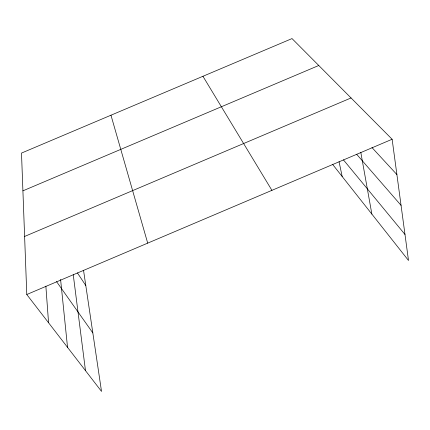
<?xml version="1.0" encoding="UTF-8"?>
<svg xmlns="http://www.w3.org/2000/svg" width="430" height="430" viewBox="0 0 430 430"><rect width="100%" height="100%" fill="white"/><g stroke="black" fill="none" stroke-linecap="round" stroke-linejoin="round"><path stroke-width="0.64" d="M24.612 236.446L351.052 97.954M83.538 270.336L101.518 391.418L26.784 294.518L392.128 139.261L408.5 260.483L332.669 164.459M22.914 190.839L318.77 65.489M392.128 139.261L292.018 38.582L21.5 153.075L26.784 294.518M371.988 147.571L396.895 174.569M356.647 154.268L401.056 205.357M343.436 159.858L404.985 234.468M56.54 281.585L92.826 332.906M77.427 272.916L85.79 285.509M202.944 76.282L271.921 190.345M110.967 115.208L147.705 243.133M339.066 161.734L342.178 176.504M360.791 152.29L371.869 214.097M73.245 274.684L85.484 370.633M60.582 279.398L67.542 347.37M45.865 286.165L48.563 322.753"/></g></svg>
